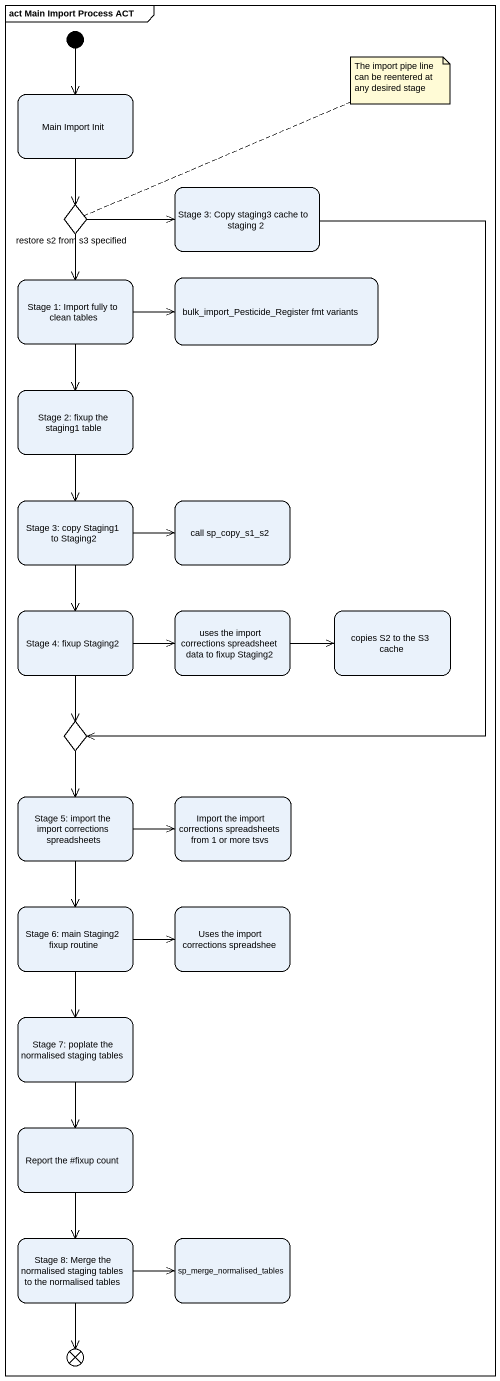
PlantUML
@startuml
mainframe act Main Import Process ACT
hide empty description
state "Main Import Init" as Main_Import_Init
state "restore s2 from s3 specified" as restore_s2_from_s3_specified <<choice>>
state "Stage 3: Copy staging3 cache to staging 2" as Stage_3_Copy_staging3_cache
state "Stage 1: Import fully to clean tables" as Stage_1_Import_fully_to
state "bulk_import_Pesticide_Register fmt variants" as bulk_import_Pesticide
state "Stage 2: fixup the staging1 table" as Stage_2_fixup_the_staging1
state "Stage 3: copy Staging1 to Staging2" as Stage_3_copy_Staging1_to
state "call sp_copy_s1_s2" as call_sp_copy_s1_s2
state "Stage 4: fixup Staging2" as Stage_4_fixup_Staging2
state "uses the import corrections spreadsheet data to fixup Staging2" as uses_the_import_corrections
state "copies S2 to the S3 cache" as copies_S2_to_the_S3_cache
state choice1 <<choice>>
state "Stage 5: import the import corrections spreadsheets" as Stage_5_import_the_import
state "Import the import corrections spreadsheets from 1 or more tsvs" as Import_the_import
state "Stage 6: main Staging2 fixup routine" as Stage_6_main_Staging2_fixup
state "Uses the import corrections spreadshee" as Uses_the_import_corrections
state "Stage 7: poplate the normalised staging tables" as Stage_7_poplate_the
state "Report the #fixup count" as Report_the_fixup_count
state "Stage 8: Merge the normalised staging tables to the normalised tables" as Stage_8_Merge_the
state sp_merge_normalised_tables
state flowfinal1 <<end>>
[*] --> Main_Import_Init
Main_Import_Init --> restore_s2_from_s3_specified
restore_s2_from_s3_specified -right-> Stage_3_Copy_staging3_cache
restore_s2_from_s3_specified --> Stage_1_Import_fully_to
Stage_3_Copy_staging3_cache --> choice1
Stage_1_Import_fully_to -right-> bulk_import_Pesticide
Stage_1_Import_fully_to --> Stage_2_fixup_the_staging1
Stage_2_fixup_the_staging1 --> Stage_3_copy_Staging1_to
Stage_3_copy_Staging1_to -right-> call_sp_copy_s1_s2
Stage_3_copy_Staging1_to --> Stage_4_fixup_Staging2
Stage_4_fixup_Staging2 -right-> uses_the_import_corrections
Stage_4_fixup_Staging2 --> choice1
uses_the_import_corrections -right-> copies_S2_to_the_S3_cache
choice1 --> Stage_5_import_the_import
Stage_5_import_the_import -right-> Import_the_import
Stage_5_import_the_import --> Stage_6_main_Staging2_fixup
Stage_6_main_Staging2_fixup -right-> Uses_the_import_corrections
Stage_6_main_Staging2_fixup --> Stage_7_poplate_the
Stage_7_poplate_the --> Report_the_fixup_count
Report_the_fixup_count --> Stage_8_Merge_the
Stage_8_Merge_the -right-> sp_merge_normalised_tables
Stage_8_Merge_the --> flowfinal1
note right of restore_s2_from_s3_specified : The import pipe line can be reentered at any desired stage
@enduml
